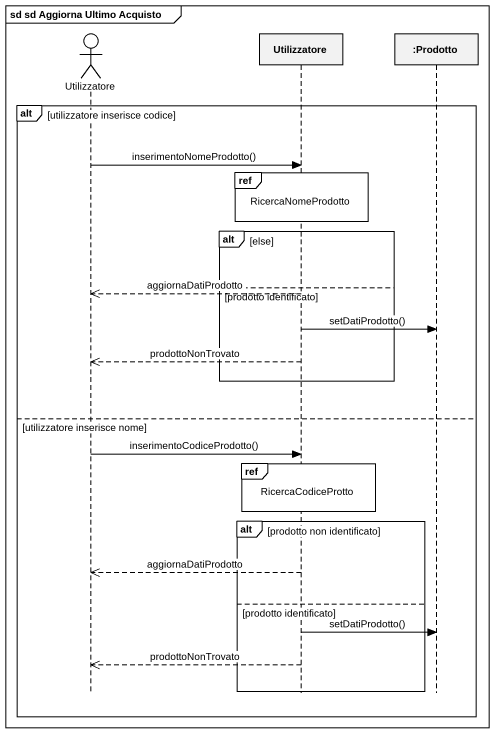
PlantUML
@startuml
mainframe sd sd Aggiorna Ultimo Acquisto
hide footbox
actor Utilizzatore
participant "Utilizzatore" as Utilizzatore_2
participant ":Prodotto" as Prodotto

alt utilizzatore inserisce codice
  Utilizzatore -> Utilizzatore_2 : inserimentoNomeProdotto()
  ref over Utilizzatore_2 : RicercaNomeProdotto
  alt else
  else prodotto identificato
    Utilizzatore_2 -->> Utilizzatore : aggiornaDatiProdotto
    Utilizzatore_2 -> Prodotto : setDatiProdotto()
    Utilizzatore_2 -->> Utilizzatore : prodottoNonTrovato
  end
else utilizzatore inserisce nome
  Utilizzatore -> Utilizzatore_2 : inserimentoCodiceProdotto()
  ref over Utilizzatore_2 : RicercaCodiceProtto
  alt prodotto non identificato
    Utilizzatore_2 -->> Utilizzatore : aggiornaDatiProdotto
  else prodotto identificato
    Utilizzatore_2 -> Prodotto : setDatiProdotto()
    Utilizzatore_2 -->> Utilizzatore : prodottoNonTrovato
  end
end
@enduml
